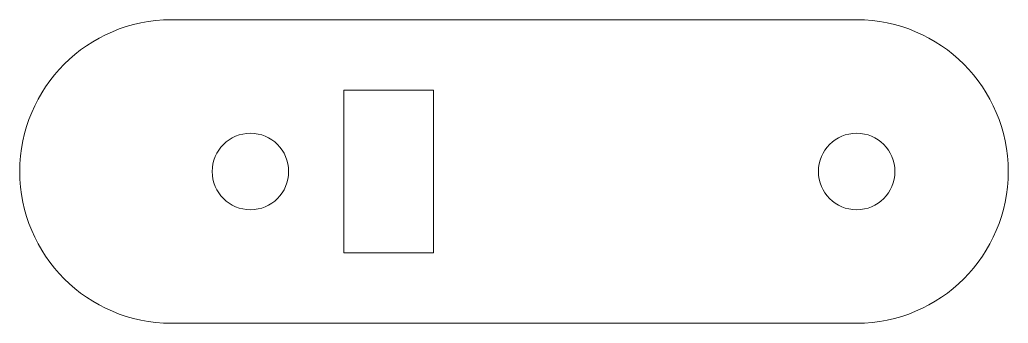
# Model space of a CAD drawing. Header units: millimetres. Extents: x 581 to 618.5, y 454.7 to 466.2.
import ezdxf

# ---------------------------------------------------------------- set-up
doc = ezdxf.new("R2010")
doc.units = ezdxf.units.MM

msp = doc.modelspace()

# ---------------------------------------------------------------- linework, layer by layer
at = {"color": 7, "linetype": 'Continuous', "lineweight": 15}
for p, q in [((612.771388, 466.232899), (586.771388, 466.232899)), ((593.321388, 463.565399), (593.321388, 457.400399)), ((596.721388, 463.565399), (593.321388, 463.565399)), ((596.721388, 457.400399), (596.721388, 463.565399)), ((593.321388, 457.400399), (596.721388, 457.400399)), ((586.771388, 454.732899), (612.771388, 454.732899))]:
    msp.add_line(p, q, dxfattribs=at)
for centre in [(589.771388, 460.482899), (612.771388, 460.482899)]:
    msp.add_circle(centre, 1.45, dxfattribs=at)
for centre, start, end in [((586.771388, 460.482899), 90, 270), ((612.771388, 460.482899), 270, 90)]:
    msp.add_arc(centre, 5.75, start, end, dxfattribs=at)

doc.saveas('drawing.dxf')
